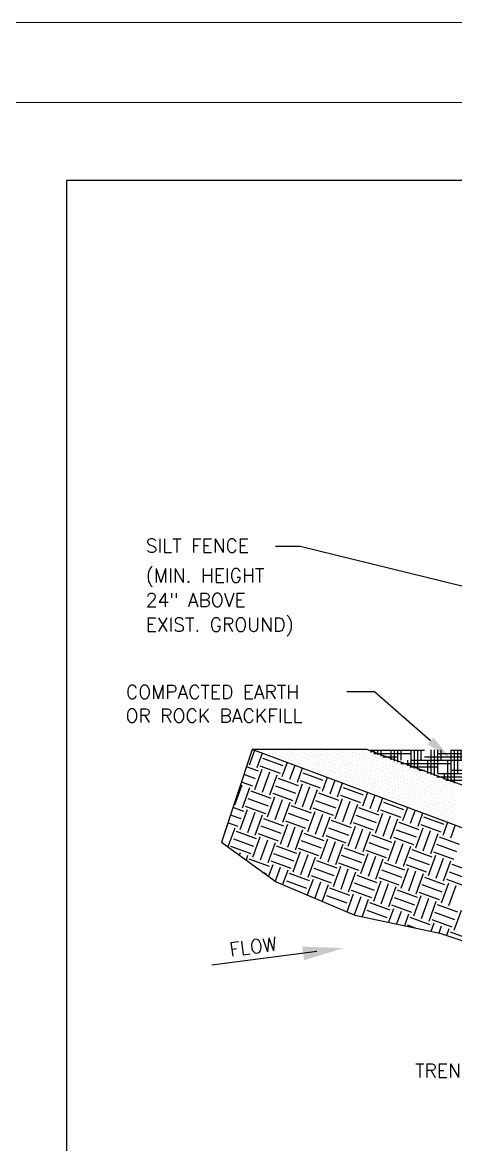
# Paper-space layout 'ECDetails' of a CAD drawing. Extents: x -17.7 to 50.7, y 16.3 to 38.3.
# Drawn here: x -9 to -6.29, y 31.33 to 38.33 of the extents above; entities that cross this region are included whole.
import ezdxf

# ---------------------------------------------------------------- set-up
doc = ezdxf.new("R2010")
doc.units = 0
doc.header["$MEASUREMENT"] = 0
doc.layers.add('D-SILT-FENCE', color=7, linetype='Continuous')
doc.layers.add('TBLK', color=2, linetype='Continuous')
doc.layers.add('PLOTAREA', color=7, linetype='Continuous', plot=False)
doc.styles.add('ROMANS', font='romans.shx', dxfattribs={"height": 3.5})

# ---------------------------------------------------------------- blocks, each defined once
blk = doc.blocks.new('*X327')
at = {"color": 0}
for p, q in [((1.5266, 7.0266), (1.5266, 7.0266)), ((1.5559, 7.016), (1.5559, 7.016)), ((1.5853, 7.0053), (1.5853, 7.0053)), ((1.6147, 6.9946), (1.6147, 6.9946)), ((1.64, 7.0186), (1.64, 7.0186)), ((1.644, 6.9839), (1.644, 6.9839)), ((1.6694, 7.0079), (1.6694, 7.0079)), ((1.6988, 6.9972), (1.6988, 6.9972)), ((1.7241, 7.0212), (1.7241, 7.0212)), ((1.7281, 6.9865), (1.7281, 6.9865)), ((1.7535, 7.0106), (1.7535, 7.0106)), ((1.7575, 6.9758), (1.7575, 6.9758)), ((1.7829, 6.9999), (1.7829, 6.9999)), ((1.8082, 7.0239), (1.8082, 7.0239)), ((1.8122, 6.9892), (1.8122, 6.9892)), ((1.8376, 7.0132), (1.8376, 7.0132)), ((1.8416, 6.9785), (1.8416, 6.9785)), ((1.867, 7.0025), (1.867, 7.0025)), ((1.8923, 7.0265), (1.8923, 7.0265)), ((1.8963, 6.9918), (1.8963, 6.9918)), ((1.9217, 7.0158), (1.9217, 7.0158)), ((1.9257, 6.9811), (1.9257, 6.9811)), ((1.9511, 7.0052), (1.9511, 7.0052)), ((1.9804, 6.9945), (1.9804, 6.9945)), ((2.0058, 7.0185), (2.0058, 7.0185)), ((2.0098, 6.9838), (2.0098, 6.9838)), ((2.0352, 7.0078), (2.0352, 7.0078)), ((2.0645, 6.9971), (2.0645, 6.9971)), ((2.0899, 7.0211), (2.0899, 7.0211)), ((2.0939, 6.9864), (2.0939, 6.9864)), ((2.1193, 7.0104), (2.1193, 7.0104)), ((2.1233, 6.9757), (2.1233, 6.9757)), ((2.1486, 6.9998), (2.1486, 6.9998)), ((2.174, 7.0238), (2.174, 7.0238)), ((2.178, 6.9891), (2.178, 6.9891)), ((2.2034, 7.0131), (2.2034, 7.0131)), ((2.2074, 6.9784), (2.2074, 6.9784)), ((2.2327, 7.0024), (2.2327, 7.0024)), ((2.2581, 7.0264), (2.2581, 7.0264)), ((2.2621, 6.9917), (2.2621, 6.9917)), ((2.2875, 7.0157), (2.2875, 7.0157)), ((2.2915, 6.981), (2.2915, 6.981)), ((2.3168, 7.005), (2.3168, 7.005)), ((2.3462, 6.9944), (2.3462, 6.9944)), ((2.3716, 7.0184), (2.3716, 7.0184)), ((2.3756, 6.9837), (2.3756, 6.9837)), ((2.4009, 7.0077), (2.4009, 7.0077)), ((2.4303, 6.997), (2.4303, 6.997)), ((2.4557, 7.021), (2.4557, 7.021)), ((2.4597, 6.9863), (2.4597, 6.9863)), ((2.485, 7.0103), (2.485, 7.0103)), ((2.489, 6.9756), (2.489, 6.9756)), ((2.5144, 6.9997), (2.5144, 6.9997)), ((2.5438, 6.989), (2.5438, 6.989)), ((2.5731, 6.9783), (2.5731, 6.9783)), ((1.6734, 6.9732), (1.6734, 6.9732)), ((1.7028, 6.9625), (1.7028, 6.9625)), ((1.7321, 6.9518), (1.7321, 6.9518)), ((1.7615, 6.9411), (1.7615, 6.9411)), ((1.7869, 6.9652), (1.7869, 6.9652)), ((1.7909, 6.9304), (1.7909, 6.9304)), ((1.8162, 6.9545), (1.8162, 6.9545)), ((1.8202, 6.9198), (1.8202, 6.9198)), ((1.8242, 6.8851), (1.8242, 6.8851)), ((1.8456, 6.9438), (1.8456, 6.9438)), ((1.8496, 6.9091), (1.8496, 6.9091)), ((1.871, 6.9678), (1.871, 6.9678)), ((1.875, 6.9331), (1.875, 6.9331)), ((1.879, 6.8984), (1.879, 6.8984)), ((1.9003, 6.9571), (1.9003, 6.9571)), ((1.9043, 6.9224), (1.9043, 6.9224)), ((1.9083, 6.8877), (1.9083, 6.8877)), ((1.9297, 6.9464), (1.9297, 6.9464)), ((1.9337, 6.9117), (1.9337, 6.9117)), ((1.9377, 6.877), (1.9377, 6.877)), ((1.9551, 6.9704), (1.9551, 6.9704)), ((1.9591, 6.9357), (1.9591, 6.9357)), ((1.9631, 6.901), (1.9631, 6.901)), ((1.9844, 6.9598), (1.9844, 6.9598)), ((1.9884, 6.9251), (1.9884, 6.9251)), ((1.9924, 6.8903), (1.9924, 6.8903)), ((2.0138, 6.9491), (2.0138, 6.9491)), ((2.0178, 6.9144), (2.0178, 6.9144)), ((2.0218, 6.8797), (2.0218, 6.8797)), ((2.0392, 6.9731), (2.0392, 6.9731)), ((2.0432, 6.9384), (2.0432, 6.9384)), ((2.0472, 6.9037), (2.0472, 6.9037)), ((2.0685, 6.9624), (2.0685, 6.9624)), ((2.0725, 6.9277), (2.0725, 6.9277)), ((2.0765, 6.893), (2.0765, 6.893)), ((2.0979, 6.9517), (2.0979, 6.9517)), ((2.1019, 6.917), (2.1019, 6.917)), ((2.1059, 6.8823), (2.1059, 6.8823)), ((2.1273, 6.941), (2.1273, 6.941)), ((2.1313, 6.9063), (2.1313, 6.9063)), ((2.1526, 6.9651), (2.1526, 6.9651)), ((2.1566, 6.9303), (2.1566, 6.9303)), ((2.1606, 6.8956), (2.1606, 6.8956)), ((2.182, 6.9544), (2.182, 6.9544)), ((2.186, 6.9197), (2.186, 6.9197)), ((2.19, 6.8849), (2.19, 6.8849)), ((2.2114, 6.9437), (2.2114, 6.9437)), ((2.2154, 6.909), (2.2154, 6.909)), ((2.2367, 6.9677), (2.2367, 6.9677)), ((2.2407, 6.933), (2.2407, 6.933)), ((2.2447, 6.8983), (2.2447, 6.8983)), ((2.2661, 6.957), (2.2661, 6.957)), ((2.2701, 6.9223), (2.2701, 6.9223)), ((2.2741, 6.8876), (2.2741, 6.8876)), ((2.2955, 6.9463), (2.2955, 6.9463)), ((2.2995, 6.9116), (2.2995, 6.9116)), ((2.3035, 6.8769), (2.3035, 6.8769)), ((2.3208, 6.9703), (2.3208, 6.9703)), ((2.3248, 6.9356), (2.3248, 6.9356)), ((2.3288, 6.9009), (2.3288, 6.9009)), ((2.3502, 6.9597), (2.3502, 6.9597)), ((2.3542, 6.9249), (2.3542, 6.9249)), ((2.3582, 6.8902), (2.3582, 6.8902)), ((2.3796, 6.949), (2.3796, 6.949)), ((2.3836, 6.9143), (2.3836, 6.9143)), ((2.3876, 6.8795), (2.3876, 6.8795)), ((2.4049, 6.973), (2.4049, 6.973)), ((2.4089, 6.9383), (2.4089, 6.9383)), ((2.4129, 6.9036), (2.4129, 6.9036)), ((2.4343, 6.9623), (2.4343, 6.9623)), ((2.4383, 6.9276), (2.4383, 6.9276)), ((2.4423, 6.8929), (2.4423, 6.8929)), ((2.4637, 6.9516), (2.4637, 6.9516)), ((2.4677, 6.9169), (2.4677, 6.9169)), ((2.4717, 6.8822), (2.4717, 6.8822)), ((2.493, 6.9409), (2.493, 6.9409)), ((2.497, 6.9062), (2.497, 6.9062)), ((2.5184, 6.9649), (2.5184, 6.9649)), ((2.5224, 6.9302), (2.5224, 6.9302)), ((2.5264, 6.8955), (2.5264, 6.8955)), ((2.5478, 6.9543), (2.5478, 6.9543)), ((2.5518, 6.9195), (2.5518, 6.9195)), ((2.5558, 6.8848), (2.5558, 6.8848)), ((2.5771, 6.9436), (2.5771, 6.9436)), ((2.5811, 6.9089), (2.5811, 6.9089)), ((2.6025, 6.9676), (2.6025, 6.9676)), ((2.6065, 6.9329), (2.6065, 6.9329)), ((2.6105, 6.8982), (2.6105, 6.8982)), ((2.6319, 6.9569), (2.6319, 6.9569)), ((2.6359, 6.9222), (2.6359, 6.9222)), ((2.6399, 6.8875), (2.6399, 6.8875)), ((2.6612, 6.9462), (2.6612, 6.9462)), ((2.6652, 6.9115), (2.6652, 6.9115)), ((2.6692, 6.8768), (2.6692, 6.8768)), ((2.6906, 6.9355), (2.6906, 6.9355)), ((2.6946, 6.9008), (2.6946, 6.9008)), ((2.724, 6.8901), (2.724, 6.8901)), ((2.7533, 6.8794), (2.7533, 6.8794)), ((1.8536, 6.8744), (1.8536, 6.8744)), ((1.8829, 6.8637), (1.8829, 6.8637)), ((1.9123, 6.853), (1.9123, 6.853)), ((1.9417, 6.8423), (1.9417, 6.8423)), ((1.967, 6.8663), (1.967, 6.8663)), ((1.971, 6.8316), (1.971, 6.8316)), ((1.9964, 6.8556), (1.9964, 6.8556)), ((2.0004, 6.8209), (2.0004, 6.8209)), ((2.0258, 6.8449), (2.0258, 6.8449)), ((2.0298, 6.8102), (2.0298, 6.8102)), ((2.0511, 6.869), (2.0511, 6.869)), ((2.0551, 6.8343), (2.0551, 6.8343)), ((2.0591, 6.7995), (2.0591, 6.7995)), ((2.0805, 6.8583), (2.0805, 6.8583)), ((2.0845, 6.8236), (2.0845, 6.8236)), ((2.0885, 6.7889), (2.0885, 6.7889)), ((2.1099, 6.8476), (2.1099, 6.8476)), ((2.1139, 6.8129), (2.1139, 6.8129)), ((2.1353, 6.8716), (2.1353, 6.8716)), ((2.1392, 6.8369), (2.1392, 6.8369)), ((2.1432, 6.8022), (2.1432, 6.8022)), ((2.1646, 6.8609), (2.1646, 6.8609)), ((2.1686, 6.8262), (2.1686, 6.8262)), ((2.1726, 6.7915), (2.1726, 6.7915)), ((2.194, 6.8502), (2.194, 6.8502)), ((2.198, 6.8155), (2.198, 6.8155)), ((2.202, 6.7808), (2.202, 6.7808)), ((2.2194, 6.8743), (2.2194, 6.8743)), ((2.2233, 6.8395), (2.2233, 6.8395)), ((2.2273, 6.8048), (2.2273, 6.8048)), ((2.2487, 6.8636), (2.2487, 6.8636)), ((2.2527, 6.8289), (2.2527, 6.8289)), ((2.2567, 6.7941), (2.2567, 6.7941)), ((2.2781, 6.8529), (2.2781, 6.8529)), ((2.2821, 6.8182), (2.2821, 6.8182)), ((2.2861, 6.7835), (2.2861, 6.7835)), ((2.3074, 6.8422), (2.3074, 6.8422)), ((2.3114, 6.8075), (2.3114, 6.8075)), ((2.3328, 6.8662), (2.3328, 6.8662)), ((2.3368, 6.8315), (2.3368, 6.8315)), ((2.3408, 6.7968), (2.3408, 6.7968)), ((2.3622, 6.8555), (2.3622, 6.8555)), ((2.3662, 6.8208), (2.3662, 6.8208)), ((2.3702, 6.7861), (2.3702, 6.7861)), ((2.3915, 6.8448), (2.3915, 6.8448)), ((2.3955, 6.8101), (2.3955, 6.8101)), ((2.4169, 6.8689), (2.4169, 6.8689)), ((2.4209, 6.8341), (2.4209, 6.8341)), ((2.4249, 6.7994), (2.4249, 6.7994)), ((2.4463, 6.8582), (2.4463, 6.8582)), ((2.4503, 6.8235), (2.4503, 6.8235)), ((2.4543, 6.7888), (2.4543, 6.7888)), ((2.4757, 6.8475), (2.4757, 6.8475)), ((2.4796, 6.8128), (2.4796, 6.8128)), ((2.501, 6.8715), (2.501, 6.8715)), ((2.505, 6.8368), (2.505, 6.8368)), ((2.509, 6.8021), (2.509, 6.8021)), ((2.5304, 6.8608), (2.5304, 6.8608)), ((2.5344, 6.8261), (2.5344, 6.8261)), ((2.5384, 6.7914), (2.5384, 6.7914)), ((2.5598, 6.8501), (2.5598, 6.8501)), ((2.5637, 6.8154), (2.5637, 6.8154)), ((2.5677, 6.7807), (2.5677, 6.7807)), ((2.5851, 6.8741), (2.5851, 6.8741)), ((2.5891, 6.8394), (2.5891, 6.8394)), ((2.5931, 6.8047), (2.5931, 6.8047)), ((2.6145, 6.8635), (2.6145, 6.8635)), ((2.6185, 6.8287), (2.6185, 6.8287)), ((2.6225, 6.794), (2.6225, 6.794)), ((2.6439, 6.8528), (2.6439, 6.8528)), ((2.6478, 6.8181), (2.6478, 6.8181)), ((2.6518, 6.7834), (2.6518, 6.7834)), ((2.6732, 6.8421), (2.6732, 6.8421)), ((2.6772, 6.8074), (2.6772, 6.8074)), ((2.6986, 6.8661), (2.6986, 6.8661)), ((2.7026, 6.8314), (2.7026, 6.8314)), ((2.7066, 6.7967), (2.7066, 6.7967)), ((2.728, 6.8554), (2.728, 6.8554)), ((2.732, 6.8207), (2.732, 6.8207)), ((2.7359, 6.786), (2.7359, 6.786)), ((2.7573, 6.8447), (2.7573, 6.8447)), ((2.7613, 6.81), (2.7613, 6.81)), ((2.7827, 6.8687), (2.7827, 6.8687)), ((2.7867, 6.834), (2.7867, 6.834)), ((2.7907, 6.7993), (2.7907, 6.7993)), ((2.8121, 6.8581), (2.8121, 6.8581)), ((2.8161, 6.8234), (2.8161, 6.8234)), ((2.82, 6.7886), (2.82, 6.7886)), ((2.8414, 6.8474), (2.8414, 6.8474)), ((2.8454, 6.8127), (2.8454, 6.8127)), ((2.8708, 6.8367), (2.8708, 6.8367)), ((2.8748, 6.802), (2.8748, 6.802)), ((2.9002, 6.826), (2.9002, 6.826)), ((2.9041, 6.7913), (2.9041, 6.7913)), ((2.9295, 6.8153), (2.9295, 6.8153)), ((2.9335, 6.7806), (2.9335, 6.7806)), ((2.9589, 6.8046), (2.9589, 6.8046)), ((2.9883, 6.7939), (2.9883, 6.7939)), ((3.0176, 6.7832), (3.0176, 6.7832)), ((2.1179, 6.7782), (2.1179, 6.7782)), ((2.1472, 6.7675), (2.1472, 6.7675)), ((2.1766, 6.7568), (2.1766, 6.7568)), ((2.206, 6.7461), (2.206, 6.7461)), ((2.2313, 6.7701), (2.2313, 6.7701)), ((2.2353, 6.7354), (2.2353, 6.7354)), ((2.2607, 6.7594), (2.2607, 6.7594)), ((2.2647, 6.7247), (2.2647, 6.7247)), ((2.2901, 6.7488), (2.2901, 6.7488)), ((2.2941, 6.714), (2.2941, 6.714)), ((2.3154, 6.7728), (2.3154, 6.7728)), ((2.3194, 6.7381), (2.3194, 6.7381)), ((2.3234, 6.7034), (2.3234, 6.7034)), ((2.3448, 6.7621), (2.3448, 6.7621)), ((2.3488, 6.7274), (2.3488, 6.7274)), ((2.3528, 6.6927), (2.3528, 6.6927)), ((2.3742, 6.7514), (2.3742, 6.7514)), ((2.3782, 6.7167), (2.3782, 6.7167)), ((2.3822, 6.682), (2.3822, 6.682)), ((2.3995, 6.7754), (2.3995, 6.7754)), ((2.4035, 6.7407), (2.4035, 6.7407)), ((2.4075, 6.706), (2.4075, 6.706)), ((2.4289, 6.7647), (2.4289, 6.7647)), ((2.4329, 6.73), (2.4329, 6.73)), ((2.4369, 6.6953), (2.4369, 6.6953)), ((2.4583, 6.754), (2.4583, 6.754)), ((2.4623, 6.7193), (2.4623, 6.7193)), ((2.4663, 6.6846), (2.4663, 6.6846)), ((2.4836, 6.7781), (2.4836, 6.7781)), ((2.4876, 6.7434), (2.4876, 6.7434)), ((2.4916, 6.7086), (2.4916, 6.7086)), ((2.513, 6.7674), (2.513, 6.7674)), ((2.517, 6.7327), (2.517, 6.7327)), ((2.521, 6.698), (2.521, 6.698)), ((2.5424, 6.7567), (2.5424, 6.7567)), ((2.5464, 6.722), (2.5464, 6.722)), ((2.5504, 6.6873), (2.5504, 6.6873)), ((2.5717, 6.746), (2.5717, 6.746)), ((2.5757, 6.7113), (2.5757, 6.7113)), ((2.5971, 6.77), (2.5971, 6.77)), ((2.6011, 6.7353), (2.6011, 6.7353)), ((2.6051, 6.7006), (2.6051, 6.7006)), ((2.6265, 6.7593), (2.6265, 6.7593)), ((2.6305, 6.7246), (2.6305, 6.7246)), ((2.6345, 6.6899), (2.6345, 6.6899)), ((2.6558, 6.7486), (2.6558, 6.7486)), ((2.6598, 6.7139), (2.6598, 6.7139)), ((2.6812, 6.7727), (2.6812, 6.7727)), ((2.6852, 6.738), (2.6852, 6.738)), ((2.6892, 6.7032), (2.6892, 6.7032)), ((2.7106, 6.762), (2.7106, 6.762)), ((2.7146, 6.7273), (2.7146, 6.7273)), ((2.7186, 6.6926), (2.7186, 6.6926)), ((2.7399, 6.7513), (2.7399, 6.7513)), ((2.7439, 6.7166), (2.7439, 6.7166)), ((2.7479, 6.6819), (2.7479, 6.6819)), ((2.7653, 6.7753), (2.7653, 6.7753)), ((2.7693, 6.7406), (2.7693, 6.7406)), ((2.7733, 6.7059), (2.7733, 6.7059)), ((2.7947, 6.7646), (2.7947, 6.7646)), ((2.7987, 6.7299), (2.7987, 6.7299)), ((2.8027, 6.6952), (2.8027, 6.6952)), ((2.824, 6.7539), (2.824, 6.7539)), ((2.828, 6.7192), (2.828, 6.7192)), ((2.832, 6.6845), (2.832, 6.6845)), ((2.8494, 6.778), (2.8494, 6.778)), ((2.8534, 6.7432), (2.8534, 6.7432)), ((2.8574, 6.7085), (2.8574, 6.7085)), ((2.8788, 6.7673), (2.8788, 6.7673)), ((2.8828, 6.7326), (2.8828, 6.7326)), ((2.8868, 6.6978), (2.8868, 6.6978)), ((2.9081, 6.7566), (2.9081, 6.7566)), ((2.9121, 6.7219), (2.9121, 6.7219)), ((2.9161, 6.6872), (2.9161, 6.6872)), ((2.9375, 6.7459), (2.9375, 6.7459)), ((2.9415, 6.7112), (2.9415, 6.7112)), ((2.9629, 6.7699), (2.9629, 6.7699)), ((2.9669, 6.7352), (2.9669, 6.7352)), ((2.9709, 6.7005), (2.9709, 6.7005)), ((2.9922, 6.7592), (2.9922, 6.7592)), ((2.9962, 6.7245), (2.9962, 6.7245)), ((3.0002, 6.6898), (3.0002, 6.6898)), ((3.0216, 6.7485), (3.0216, 6.7485)), ((3.0256, 6.7138), (3.0256, 6.7138)), ((3.047, 6.7726), (3.047, 6.7726)), ((3.051, 6.7378), (3.051, 6.7378)), ((3.055, 6.7031), (3.055, 6.7031)), ((3.0763, 6.7619), (3.0763, 6.7619)), ((3.0803, 6.7272), (3.0803, 6.7272)), ((3.0843, 6.6924), (3.0843, 6.6924)), ((3.1057, 6.7512), (3.1057, 6.7512)), ((3.1097, 6.7165), (3.1097, 6.7165)), ((3.1137, 6.6818), (3.1137, 6.6818)), ((3.1351, 6.7405), (3.1351, 6.7405)), ((3.1391, 6.7058), (3.1391, 6.7058)), ((3.1644, 6.7298), (3.1644, 6.7298)), ((3.1684, 6.6951), (3.1684, 6.6951)), ((3.1938, 6.7191), (3.1938, 6.7191)), ((3.1978, 6.6844), (3.1978, 6.6844)), ((2.4115, 6.6713), (2.4115, 6.6713)), ((2.4409, 6.6606), (2.4409, 6.6606)), ((2.4703, 6.6499), (2.4703, 6.6499)), ((2.4956, 6.6739), (2.4956, 6.6739)), ((2.4996, 6.6392), (2.4996, 6.6392)), ((2.525, 6.6632), (2.525, 6.6632)), ((2.529, 6.6285), (2.529, 6.6285)), ((2.5544, 6.6526), (2.5544, 6.6526)), ((2.5583, 6.6178), (2.5583, 6.6178)), ((2.5797, 6.6766), (2.5797, 6.6766)), ((2.5837, 6.6419), (2.5837, 6.6419)), ((2.5877, 6.6072), (2.5877, 6.6072)), ((2.6091, 6.6659), (2.6091, 6.6659)), ((2.6131, 6.6312), (2.6131, 6.6312)), ((2.6171, 6.5965), (2.6171, 6.5965)), ((2.6385, 6.6552), (2.6385, 6.6552)), ((2.6425, 6.6205), (2.6425, 6.6205)), ((2.6464, 6.5858), (2.6464, 6.5858)), ((2.6638, 6.6792), (2.6638, 6.6792)), ((2.6678, 6.6445), (2.6678, 6.6445)), ((2.6718, 6.6098), (2.6718, 6.6098)), ((2.6932, 6.6685), (2.6932, 6.6685)), ((2.6972, 6.6338), (2.6972, 6.6338)), ((2.7012, 6.5991), (2.7012, 6.5991)), ((2.7226, 6.6578), (2.7226, 6.6578)), ((2.7266, 6.6231), (2.7266, 6.6231)), ((2.7305, 6.5884), (2.7305, 6.5884)), ((2.7519, 6.6472), (2.7519, 6.6472)), ((2.7559, 6.6124), (2.7559, 6.6124)), ((2.7773, 6.6712), (2.7773, 6.6712)), ((2.7813, 6.6365), (2.7813, 6.6365)), ((2.7853, 6.6018), (2.7853, 6.6018)), ((2.8067, 6.6605), (2.8067, 6.6605)), ((2.8107, 6.6258), (2.8107, 6.6258)), ((2.8146, 6.5911), (2.8146, 6.5911)), ((2.836, 6.6498), (2.836, 6.6498)), ((2.84, 6.6151), (2.84, 6.6151)), ((2.8614, 6.6738), (2.8614, 6.6738)), ((2.8654, 6.6391), (2.8654, 6.6391)), ((2.8694, 6.6044), (2.8694, 6.6044)), ((2.8908, 6.6631), (2.8908, 6.6631)), ((2.8948, 6.6284), (2.8948, 6.6284)), ((2.8988, 6.5937), (2.8988, 6.5937)), ((2.9201, 6.6524), (2.9201, 6.6524)), ((2.9241, 6.6177), (2.9241, 6.6177)), ((2.9281, 6.583), (2.9281, 6.583)), ((2.9455, 6.6765), (2.9455, 6.6765)), ((2.9495, 6.6418), (2.9495, 6.6418)), ((2.9535, 6.6071), (2.9535, 6.6071)), ((2.9749, 6.6658), (2.9749, 6.6658)), ((2.9789, 6.6311), (2.9789, 6.6311)), ((2.9829, 6.5964), (2.9829, 6.5964)), ((3.0042, 6.6551), (3.0042, 6.6551)), ((3.0082, 6.6204), (3.0082, 6.6204)), ((3.0122, 6.5857), (3.0122, 6.5857)), ((3.0296, 6.6791), (3.0296, 6.6791)), ((3.0336, 6.6444), (3.0336, 6.6444)), ((3.0376, 6.6097), (3.0376, 6.6097)), ((3.059, 6.6684), (3.059, 6.6684)), ((3.063, 6.6337), (3.063, 6.6337)), ((3.067, 6.599), (3.067, 6.599)), ((3.0883, 6.6577), (3.0883, 6.6577)), ((3.0923, 6.623), (3.0923, 6.623)), ((3.0963, 6.5883), (3.0963, 6.5883)), ((3.1177, 6.6471), (3.1177, 6.6471)), ((3.1217, 6.6123), (3.1217, 6.6123)), ((3.1431, 6.6711), (3.1431, 6.6711)), ((3.1471, 6.6364), (3.1471, 6.6364)), ((3.1511, 6.6017), (3.1511, 6.6017)), ((3.1724, 6.6604), (3.1724, 6.6604)), ((3.1764, 6.6257), (3.1764, 6.6257)), ((3.1804, 6.591), (3.1804, 6.591)), ((3.2018, 6.6497), (3.2018, 6.6497)), ((3.2058, 6.615), (3.2058, 6.615)), ((2.6758, 6.5751), (2.6758, 6.5751)), ((2.7052, 6.5644), (2.7052, 6.5644)), ((2.7345, 6.5537), (2.7345, 6.5537)), ((2.7599, 6.5777), (2.7599, 6.5777)), ((2.7639, 6.543), (2.7639, 6.543)), ((2.7893, 6.5671), (2.7893, 6.5671)), ((2.7933, 6.5323), (2.7933, 6.5323)), ((2.8186, 6.5564), (2.8186, 6.5564)), ((2.8226, 6.5217), (2.8226, 6.5217)), ((2.844, 6.5804), (2.844, 6.5804)), ((2.848, 6.5457), (2.848, 6.5457)), ((2.852, 6.511), (2.852, 6.511)), ((2.8734, 6.5697), (2.8734, 6.5697)), ((2.8774, 6.535), (2.8774, 6.535)), ((2.8814, 6.5003), (2.8814, 6.5003)), ((2.9027, 6.559), (2.9027, 6.559)), ((2.9067, 6.5243), (2.9067, 6.5243)), ((2.9107, 6.4896), (2.9107, 6.4896)), ((2.9321, 6.5483), (2.9321, 6.5483)), ((2.9361, 6.5136), (2.9361, 6.5136)), ((2.9575, 6.5723), (2.9575, 6.5723)), ((2.9615, 6.5376), (2.9615, 6.5376)), ((2.9655, 6.5029), (2.9655, 6.5029)), ((2.9868, 6.5617), (2.9868, 6.5617)), ((2.9908, 6.5269), (2.9908, 6.5269)), ((2.9948, 6.4922), (2.9948, 6.4922)), ((3.0162, 6.551), (3.0162, 6.551)), ((3.0202, 6.5163), (3.0202, 6.5163)), ((3.0416, 6.575), (3.0416, 6.575)), ((3.0456, 6.5403), (3.0456, 6.5403)), ((3.0496, 6.5056), (3.0496, 6.5056)), ((3.0709, 6.5643), (3.0709, 6.5643)), ((3.0749, 6.5296), (3.0749, 6.5296)), ((3.0789, 6.4949), (3.0789, 6.4949)), ((3.1003, 6.5536), (3.1003, 6.5536)), ((3.1043, 6.5189), (3.1043, 6.5189)), ((3.1083, 6.4842), (3.1083, 6.4842)), ((3.1257, 6.5776), (3.1257, 6.5776)), ((3.1297, 6.5429), (3.1297, 6.5429)), ((3.1337, 6.5082), (3.1337, 6.5082)), ((3.1551, 6.5669), (3.1551, 6.5669)), ((3.159, 6.5322), (3.159, 6.5322)), ((3.163, 6.4975), (3.163, 6.4975)), ((3.1844, 6.5563), (3.1844, 6.5563)), ((3.1884, 6.5215), (3.1884, 6.5215)), ((3.1924, 6.4868), (3.1924, 6.4868)), ((3.2098, 6.5803), (3.2098, 6.5803)), ((3.2138, 6.5456), (3.2138, 6.5456)), ((3.2178, 6.5109), (3.2178, 6.5109)), ((2.9401, 6.4789), (2.9401, 6.4789)), ((2.9695, 6.4682), (2.9695, 6.4682)), ((2.9988, 6.4575), (2.9988, 6.4575)), ((3.0242, 6.4815), (3.0242, 6.4815)), ((3.0282, 6.4468), (3.0282, 6.4468)), ((3.0536, 6.4709), (3.0536, 6.4709)), ((3.0576, 6.4361), (3.0576, 6.4361)), ((3.0829, 6.4602), (3.0829, 6.4602)), ((3.0869, 6.4255), (3.0869, 6.4255)), ((3.1123, 6.4495), (3.1123, 6.4495)), ((3.1163, 6.4148), (3.1163, 6.4148)), ((3.1377, 6.4735), (3.1377, 6.4735)), ((3.1417, 6.4388), (3.1417, 6.4388)), ((3.1457, 6.4041), (3.1457, 6.4041)), ((3.167, 6.4628), (3.167, 6.4628)), ((3.171, 6.4281), (3.171, 6.4281)), ((3.175, 6.3934), (3.175, 6.3934)), ((3.1964, 6.4521), (3.1964, 6.4521)), ((3.2004, 6.4174), (3.2004, 6.4174)), ((3.2044, 6.3827), (3.2044, 6.3827))]:
    blk.add_line(p, q, dxfattribs=at)
blk = doc.blocks.new('*X328')
at = {"color": 0}
for p, q in [((2.5375, 6.7875), (2.5375, 6.8052)), ((2.5375, 6.8031), (2.8875, 6.8031)), ((2.5543, 6.7812), (2.8, 6.7812)), ((2.5594, 6.7794), (2.5594, 6.8052)), ((2.5812, 6.7713), (2.5812, 6.8052)), ((2.6031, 6.7632), (2.6031, 6.8052)), ((2.6688, 6.7389), (2.6688, 6.8052)), ((2.6906, 6.7309), (2.6906, 6.8052)), ((2.7125, 6.7228), (2.7125, 6.8052)), ((2.7344, 6.7375), (2.7344, 6.8052)), ((2.8, 6.6904), (2.8, 6.8052)), ((2.8219, 6.6823), (2.8219, 6.8052)), ((2.8438, 6.6742), (2.8438, 6.8052)), ((2.8656, 6.7375), (2.8656, 6.8052)), ((2.9312, 6.6419), (2.9312, 6.8052)), ((2.9531, 6.6338), (2.9531, 6.8052)), ((2.975, 6.65), (2.975, 6.8052)), ((2.975, 6.7812), (3.2523, 6.7812)), ((2.9969, 6.7375), (2.9969, 6.8052)), ((3.0625, 6.5934), (3.0625, 6.8052)), ((3.0625, 6.8031), (3.192, 6.8031)), ((3.0844, 6.5853), (3.0844, 6.8052)), ((3.1063, 6.65), (3.1063, 6.8052)), ((3.1281, 6.7375), (3.1281, 6.8052)), ((3.1938, 6.5448), (3.1938, 6.8025)), ((3.2156, 6.5625), (3.2156, 6.7946)), ((3.2375, 6.65), (3.2375, 6.7866)), ((3.2594, 6.7375), (3.2594, 6.7787)), ((2.6135, 6.7594), (2.7125, 6.7594)), ((2.7318, 6.7156), (3.0625, 6.7156)), ((2.7781, 6.6985), (2.7781, 6.7375)), ((2.8, 6.7375), (3.15, 6.7375)), ((2.8875, 6.7594), (3.2375, 6.7594)), ((2.9094, 6.65), (2.9094, 6.7375)), ((3.0406, 6.6015), (3.0406, 6.7375)), ((3.1719, 6.5529), (3.1719, 6.7375)), ((3.2375, 6.7156), (3.4332, 6.7156)), ((3.3031, 6.5044), (3.3031, 6.7375)), ((3.325, 6.4963), (3.325, 6.7549)), ((3.325, 6.7375), (3.3729, 6.7375)), ((3.3469, 6.5625), (3.3469, 6.7469)), ((3.3687, 6.65), (3.3687, 6.739)), ((3.4344, 6.4559), (3.4344, 6.7152)), ((3.4562, 6.475), (3.4562, 6.7073)), ((2.791, 6.6937), (2.975, 6.6937)), ((2.8502, 6.6719), (2.8875, 6.6719)), ((2.975, 6.65), (3.325, 6.65)), ((3.0187, 6.6095), (3.0187, 6.65)), ((3.0625, 6.6719), (3.4125, 6.6719)), ((3.15, 6.6937), (3.4935, 6.6937)), ((3.15, 6.561), (3.15, 6.65)), ((3.2812, 6.5125), (3.2812, 6.65)), ((3.4125, 6.464), (3.4125, 6.65)), ((3.4781, 6.5625), (3.4781, 6.6993)), ((3.5, 6.65), (3.5, 6.6914)), ((3.5, 6.65), (3.6141, 6.65)), ((3.5437, 6.4155), (3.5437, 6.65)), ((3.5656, 6.4074), (3.5656, 6.6676)), ((3.5875, 6.475), (3.5875, 6.6596)), ((3.6094, 6.5625), (3.6094, 6.6517)), ((2.9685, 6.6281), (3.2375, 6.6281)), ((3.0277, 6.6062), (3.15, 6.6062)), ((3.15, 6.5625), (3.5, 6.5625)), ((3.2375, 6.5844), (3.5875, 6.5844)), ((3.2594, 6.5206), (3.2594, 6.5625)), ((3.325, 6.6062), (3.675, 6.6062)), ((3.3906, 6.4721), (3.3906, 6.5625)), ((3.4125, 6.6281), (3.6744, 6.6281)), ((3.5219, 6.4235), (3.5219, 6.5625)), ((3.6531, 6.375), (3.6531, 6.5625)), ((3.675, 6.3669), (3.675, 6.6279)), ((3.675, 6.5625), (3.8552, 6.5625)), ((3.6969, 6.3875), (3.6969, 6.62)), ((3.7188, 6.475), (3.7188, 6.612)), ((3.7406, 6.5625), (3.7406, 6.6041)), ((3.7625, 6.5844), (3.7949, 6.5844)), ((3.7844, 6.3265), (3.7844, 6.5625)), ((3.8062, 6.3184), (3.8062, 6.5803)), ((3.8281, 6.3875), (3.8281, 6.5723)), ((3.85, 6.475), (3.85, 6.5644)), ((3.2052, 6.5406), (3.4125, 6.5406)), ((3.2643, 6.5187), (3.325, 6.5187)), ((3.4125, 6.4969), (3.7625, 6.4969)), ((3.5, 6.5187), (3.85, 6.5187)), ((3.5875, 6.5406), (3.9155, 6.5406)), ((3.9156, 6.278), (3.9156, 6.5406)), ((3.9375, 6.3), (3.9375, 6.5327)), ((3.9375, 6.4969), (4.0361, 6.4969)), ((3.9594, 6.3875), (3.9594, 6.5247)), ((3.9812, 6.475), (3.9812, 6.5168)), ((4.0469, 6.2294), (4.0469, 6.493)), ((4.0687, 6.3), (4.0687, 6.485)), ((3.3827, 6.475), (3.675, 6.475)), ((3.4419, 6.4531), (3.5875, 6.4531)), ((3.5, 6.4316), (3.5, 6.475)), ((3.6313, 6.3831), (3.6313, 6.475)), ((3.675, 6.4312), (4.025, 6.4312)), ((3.7625, 6.3346), (3.7625, 6.475)), ((3.7625, 6.4531), (4.1125, 6.4531)), ((3.85, 6.475), (4.0964, 6.475)), ((3.8937, 6.2861), (3.8937, 6.475)), ((4.025, 6.2375), (4.025, 6.475)), ((4.0906, 6.3875), (4.0906, 6.4771)), ((4.1562, 6.189), (4.1562, 6.4533)), ((4.1781, 6.2125), (4.1781, 6.4453)), ((4.2, 6.3), (4.2, 6.4374)), ((4.2, 6.4312), (4.217, 6.4312)), ((4.2219, 6.3875), (4.2219, 6.4295)), ((3.5875, 6.4094), (3.9375, 6.4094)), ((3.6194, 6.3875), (3.85, 6.3875)), ((3.6785, 6.3656), (3.7625, 6.3656)), ((3.7406, 6.3427), (3.7406, 6.3875)), ((3.85, 6.3438), (4.2, 6.3438)), ((3.8719, 6.2941), (3.8719, 6.3875)), ((3.9375, 6.3656), (4.2875, 6.3656)), ((4.0031, 6.2456), (4.0031, 6.3875)), ((4.025, 6.3875), (4.3376, 6.3875)), ((4.1125, 6.4094), (4.2773, 6.4094)), ((4.1344, 6.1971), (4.1344, 6.3875)), ((4.2656, 6.1486), (4.2656, 6.3875)), ((4.2875, 6.1405), (4.2875, 6.4057)), ((4.3094, 6.2125), (4.3094, 6.3977)), ((4.3312, 6.3), (4.3312, 6.3898)), ((4.375, 6.3438), (4.4581, 6.3438)), ((4.3969, 6.1001), (4.3969, 6.366)), ((4.4188, 6.125), (4.4188, 6.358)), ((4.4406, 6.2125), (4.4406, 6.3501)), ((4.4625, 6.3), (4.4625, 6.3422)), ((3.7969, 6.3219), (4.1125, 6.3219)), ((3.856, 6.3), (4.025, 6.3)), ((3.9152, 6.2781), (3.9375, 6.2781)), ((3.9812, 6.2537), (3.9812, 6.3)), ((4.1125, 6.2052), (4.1125, 6.3)), ((4.1125, 6.2781), (4.4625, 6.2781)), ((4.2, 6.3), (4.55, 6.3)), ((4.2438, 6.1567), (4.2438, 6.3)), ((4.2875, 6.3219), (4.5184, 6.3219)), ((4.375, 6.1081), (4.375, 6.3)), ((4.5062, 6.0596), (4.5062, 6.3)), ((4.5281, 6.0515), (4.5281, 6.3184)), ((4.55, 6.125), (4.55, 6.3104)), ((4.5719, 6.2125), (4.5719, 6.3025)), ((4.6375, 6.0111), (4.6375, 6.2787)), ((4.6375, 6.2781), (4.639, 6.2781)), ((4.6594, 6.0375), (4.6594, 6.2707)), ((4.6813, 6.125), (4.6813, 6.2628)), ((4.025, 6.2562), (4.375, 6.2562)), ((4.0336, 6.2344), (4.2875, 6.2344)), ((4.0927, 6.2125), (4.2, 6.2125)), ((4.2219, 6.1648), (4.2219, 6.2125)), ((4.2875, 6.1906), (4.6375, 6.1906)), ((4.3531, 6.1162), (4.3531, 6.2125)), ((4.375, 6.2125), (4.725, 6.2125)), ((4.4625, 6.2344), (4.7596, 6.2344)), ((4.4844, 6.0677), (4.4844, 6.2125)), ((4.55, 6.2562), (4.6993, 6.2562)), ((4.6156, 6.0192), (4.6156, 6.2125)), ((4.7031, 6.2125), (4.7031, 6.2549)), ((4.7469, 5.9707), (4.7469, 6.2125)), ((4.7687, 5.9626), (4.7687, 6.2311)), ((4.7906, 6.0375), (4.7906, 6.2231)), ((4.8125, 6.125), (4.8125, 6.2152)), ((4.8125, 6.1906), (4.8802, 6.1906)), ((4.8781, 5.9221), (4.8781, 6.1914)), ((4.2111, 6.1687), (4.55, 6.1687)), ((4.2702, 6.1469), (4.4625, 6.1469)), ((4.3294, 6.125), (4.375, 6.125)), ((4.3312, 6.1243), (4.3312, 6.125)), ((4.4625, 6.0758), (4.4625, 6.125)), ((4.55, 6.125), (4.9, 6.125)), ((4.5938, 6.0273), (4.5938, 6.125)), ((4.6375, 6.1469), (4.9875, 6.1469)), ((4.725, 6.1687), (4.9405, 6.1687)), ((4.725, 5.9787), (4.725, 6.125)), ((4.8563, 5.9302), (4.8563, 6.125)), ((4.9, 5.95), (4.9, 6.1834)), ((4.9219, 6.0375), (4.9219, 6.1755)), ((4.9437, 6.125), (4.9437, 6.1676)), ((4.9875, 5.775), (4.9875, 6.125)), ((5.0094, 5.8625), (5.0094, 6.1438)), ((5.0312, 5.95), (5.0312, 6.1358)), ((5.0531, 6.0375), (5.0531, 6.1279)), ((4.4477, 6.0812), (4.725, 6.0812)), ((4.4625, 6.1031), (4.8125, 6.1031)), ((4.5069, 6.0594), (4.6375, 6.0594)), ((4.8125, 6.0594), (5.1625, 6.0594)), ((4.9, 6.0812), (5.1816, 6.0812)), ((4.9875, 6.1031), (5.1213, 6.1031)), ((5.1187, 5.775), (5.1187, 6.1041)), ((5.1406, 5.8625), (5.1406, 6.0961)), ((5.1625, 5.95), (5.1625, 6.0882)), ((5.1844, 6.0375), (5.1844, 6.0803)), ((5.25, 5.775), (5.25, 6.0564)), ((5.2719, 5.8625), (5.2719, 6.0485)), ((4.5719, 6.0354), (4.5719, 6.0375)), ((4.6375, 6.0156), (4.9875, 6.0156)), ((4.6844, 5.9937), (4.9, 5.9937)), ((4.7031, 5.9868), (4.7031, 6.0375)), ((4.725, 6.0375), (5.075, 6.0375)), ((4.7436, 5.9719), (4.8125, 5.9719)), ((4.8344, 5.9383), (4.8344, 6.0375)), ((4.9656, 5.6875), (4.9656, 6.0375)), ((4.9875, 5.9719), (5.3375, 5.9719)), ((5.075, 5.9937), (5.375, 5.9937)), ((5.0969, 5.6875), (5.0969, 6.0375)), ((5.1625, 6.0156), (5.3625, 6.0156)), ((5.2281, 5.6875), (5.2281, 6.0375)), ((5.25, 6.0375), (5.3022, 6.0375)), ((5.2937, 5.95), (5.2937, 6.0406)), ((5.3594, 5.6875), (5.3594, 6.0168)), ((4.8125, 5.9464), (4.8125, 5.95)), ((4.8619, 5.9281), (5.1625, 5.9281)), ((4.8964, 5.9062), (5.075, 5.9062)), ((4.9, 5.95), (5.25, 5.95)), ((4.9437, 5.7023), (4.9437, 5.95)), ((5.075, 5.6), (5.075, 5.95)), ((5.2062, 5.6), (5.2062, 5.95)), ((5.25, 5.9062), (5.3764, 5.9062)), ((5.3375, 5.602), (5.3375, 5.95)), ((5.3375, 5.9281), (5.3762, 5.9281)), ((4.9015, 5.8844), (4.9875, 5.8844)), ((4.9219, 5.7973), (4.9219, 5.8625)), ((4.9875, 5.8406), (5.3375, 5.8406)), ((5.0531, 5.5352), (5.0531, 5.8625)), ((5.075, 5.8625), (5.3769, 5.8625)), ((5.1625, 5.8844), (5.3767, 5.8844)), ((5.1844, 5.5125), (5.1844, 5.8625)), ((5.3156, 5.5613), (5.3156, 5.8625)), ((4.9169, 5.8187), (5.25, 5.8187)), ((4.922, 5.7969), (5.1625, 5.7969)), ((4.9271, 5.775), (5.075, 5.775)), ((4.9322, 5.7531), (4.9875, 5.7531)), ((5.0312, 5.5549), (5.0312, 5.775)), ((5.1625, 5.5021), (5.1625, 5.775)), ((5.1625, 5.7531), (5.3779, 5.7531)), ((5.25, 5.775), (5.3777, 5.775)), ((5.2937, 5.5499), (5.2937, 5.775)), ((5.3375, 5.7969), (5.3775, 5.7969)), ((4.9468, 5.6875), (5.25, 5.6875)), ((4.9875, 5.7094), (5.3375, 5.7094)), ((5.0094, 5.5746), (5.0094, 5.6875)), ((5.075, 5.7312), (5.3782, 5.7312)), ((5.1406, 5.5054), (5.1406, 5.6875)), ((5.2719, 5.5385), (5.2719, 5.6875)), ((4.9513, 5.6656), (5.1625, 5.6656)), ((4.9558, 5.6437), (5.075, 5.6437)), ((4.9603, 5.6219), (4.9875, 5.6219)), ((4.9875, 5.5943), (4.9875, 5.6)), ((5.075, 5.6), (5.3364, 5.6)), ((5.1187, 5.5087), (5.1187, 5.6)), ((5.1625, 5.6219), (5.3482, 5.6219)), ((5.25, 5.6437), (5.36, 5.6437)), ((5.25, 5.527), (5.25, 5.6)), ((5.3375, 5.6656), (5.3718, 5.6656)), ((5.0055, 5.5781), (5.3247, 5.5781)), ((5.0297, 5.5562), (5.25, 5.5562)), ((5.054, 5.5344), (5.1625, 5.5344)), ((5.0969, 5.512), (5.0969, 5.5125))]:
    blk.add_line(p, q, dxfattribs=at)
blk = doc.blocks.new('*X326')
at = {"color": 0}
for p, q in [((1.4581, 7.0213), (1.4117, 6.8938)), ((1.524, 6.9967), (1.4778, 6.8698)), ((1.4918, 6.8398), (1.3883, 6.8774)), ((1.684, 6.8197), (1.5078, 6.8838)), ((1.7081, 6.8858), (1.5319, 6.9499)), ((1.7436, 6.9148), (1.698, 6.7896)), ((1.8095, 6.8903), (1.7641, 6.7656)), ((1.4678, 6.7737), (1.366, 6.8107)), ((1.5218, 6.8538), (1.4577, 6.6776)), ((1.5879, 6.8297), (1.5238, 6.6535)), ((1.654, 6.8057), (1.5899, 6.6295)), ((1.8754, 6.8657), (1.8302, 6.7415)), ((2.0605, 6.7575), (1.8843, 6.8216)), ((2.095, 6.7839), (2.0504, 6.6614)), ((1.3476, 6.7177), (1.2835, 6.5415)), ((1.4437, 6.7076), (1.3438, 6.744)), ((1.4137, 6.6936), (1.3495, 6.5174)), ((1.8201, 6.6454), (1.6439, 6.7096)), ((1.8442, 6.7115), (1.668, 6.7756)), ((1.8742, 6.7255), (1.8101, 6.5493)), ((2.0364, 6.6914), (1.8602, 6.7556)), ((1.9403, 6.7015), (1.8762, 6.5253)), ((2.1609, 6.7593), (2.1165, 6.6373)), ((2.2268, 6.7348), (2.1826, 6.6133)), ((2.4128, 6.6292), (2.2367, 6.6934)), ((1.5798, 6.5334), (1.4036, 6.5975)), ((1.6039, 6.5994), (1.4277, 6.6636)), ((1.6339, 6.6134), (1.5698, 6.4373)), ((1.7961, 6.5794), (1.6199, 6.6435)), ((1.7, 6.5894), (1.6359, 6.4132)), ((2.0064, 6.6774), (1.9422, 6.5012)), ((2.1966, 6.5832), (2.0204, 6.6474)), ((2.2266, 6.5973), (2.1625, 6.4211)), ((2.3888, 6.5632), (2.2126, 6.6273)), ((2.4464, 6.6529), (2.4028, 6.5331)), ((2.5123, 6.6284), (2.4689, 6.5091)), ((2.5782, 6.6038), (2.5349, 6.485)), ((1.3635, 6.4874), (1.2697, 6.5215)), ((1.3936, 6.5014), (1.3295, 6.3252)), ((1.5558, 6.4673), (1.3796, 6.5314)), ((1.7661, 6.5654), (1.7019, 6.3892)), ((1.9563, 6.4712), (1.7801, 6.5353)), ((1.9863, 6.4852), (1.9222, 6.309)), ((2.1485, 6.4511), (1.9723, 6.5152)), ((2.1725, 6.5172), (1.9963, 6.5813)), ((2.2927, 6.5732), (2.2286, 6.397)), ((2.3588, 6.5492), (2.2946, 6.373)), ((2.549, 6.455), (2.3728, 6.5191)), ((2.7412, 6.4349), (2.565, 6.499)), ((2.7652, 6.501), (2.589, 6.5651)), ((2.7978, 6.5219), (2.7552, 6.4049)), ((2.8637, 6.4974), (2.8213, 6.3808)), ((1.3154, 6.3552), (1.2252, 6.3881)), ((1.3395, 6.4213), (1.2474, 6.4548)), ((1.4597, 6.4773), (1.3955, 6.3011)), ((1.5257, 6.4533), (1.4616, 6.2771)), ((1.7159, 6.3591), (1.5397, 6.4232)), ((1.9082, 6.339), (1.732, 6.4032)), ((1.9322, 6.4051), (1.756, 6.4692)), ((2.0524, 6.4611), (1.9882, 6.285)), ((2.1184, 6.4371), (2.0543, 6.2609)), ((2.3086, 6.3429), (2.1324, 6.4071)), ((2.5009, 6.3228), (2.3247, 6.387)), ((2.5249, 6.3889), (2.3487, 6.453)), ((2.579, 6.469), (2.5149, 6.2928)), ((2.6451, 6.4449), (2.5809, 6.2688)), ((2.7111, 6.4209), (2.647, 6.2447)), ((2.9013, 6.3267), (2.7251, 6.3909)), ((2.9296, 6.4728), (2.8873, 6.3568)), ((3.1176, 6.3727), (2.9414, 6.4369)), ((3.1492, 6.391), (3.1076, 6.2766)), ((1.2193, 6.3653), (1.1986, 6.3083)), ((1.2854, 6.3412), (1.2253, 6.1762)), ((1.4756, 6.2471), (1.2994, 6.3112)), ((1.6678, 6.227), (1.4916, 6.2911)), ((1.6919, 6.293), (1.5157, 6.3572)), ((1.746, 6.3731), (1.6818, 6.1969)), ((1.812, 6.3491), (1.7479, 6.1729)), ((1.8781, 6.325), (1.814, 6.1488)), ((2.0683, 6.2309), (1.8921, 6.295)), ((2.2846, 6.2769), (2.1084, 6.341)), ((2.3387, 6.3569), (2.2745, 6.1807)), ((2.4047, 6.3329), (2.3406, 6.1567)), ((2.4708, 6.3088), (2.4067, 6.1326)), ((2.8773, 6.2607), (2.7011, 6.3248)), ((2.9314, 6.3407), (2.8673, 6.1645)), ((3.0936, 6.3067), (2.9174, 6.3708)), ((2.9975, 6.3167), (2.9333, 6.1405)), ((3.0635, 6.2926), (2.9994, 6.1165)), ((3.2151, 6.3664), (3.1736, 6.2526)), ((1.4516, 6.181), (1.2754, 6.2451)), ((1.5056, 6.2611), (1.4415, 6.0849)), ((1.5717, 6.237), (1.5076, 6.0608)), ((1.6378, 6.213), (1.5737, 6.0368)), ((2.0443, 6.1648), (1.8681, 6.2289)), ((2.0984, 6.2449), (2.0342, 6.0687)), ((2.2605, 6.2108), (2.0843, 6.2749)), ((2.1644, 6.2208), (2.1003, 6.0446)), ((2.2305, 6.1968), (2.1664, 6.0206)), ((2.637, 6.1486), (2.4608, 6.2127)), ((2.661, 6.2147), (2.4848, 6.2788)), ((2.6911, 6.2287), (2.6269, 6.0525)), ((2.8532, 6.1946), (2.6771, 6.2587)), ((2.7571, 6.2046), (2.693, 6.0284)), ((3.2297, 6.1324), (3.0535, 6.1965)), ((3.2537, 6.1985), (3.0775, 6.2626)), ((1.4275, 6.1149), (1.2513, 6.179)), ((1.2653, 6.149), (1.2648, 6.1476)), ((1.3314, 6.125), (1.3241, 6.1048)), ((1.3975, 6.1009), (1.3833, 6.062)), ((1.8039, 6.0527), (1.6278, 6.1169)), ((1.828, 6.1188), (1.6518, 6.1829)), ((1.858, 6.1328), (1.7939, 5.9566)), ((2.0202, 6.0987), (1.844, 6.1628)), ((1.9241, 6.1088), (1.86, 5.9326)), ((2.3967, 6.0365), (2.2205, 6.1007)), ((2.4207, 6.1026), (2.2445, 6.1667)), ((2.4507, 6.1166), (2.3866, 5.9404)), ((2.6129, 6.0825), (2.4367, 6.1467)), ((2.5168, 6.0926), (2.4527, 5.9164)), ((2.8232, 6.1806), (2.7591, 6.0044)), ((3.0134, 6.0864), (2.8372, 6.1505)), ((3.0434, 6.1004), (2.9793, 5.9242)), ((3.2056, 6.0663), (3.0294, 6.1305)), ((1.5877, 6.0067), (1.4115, 6.0709)), ((1.6177, 6.0207), (1.5808, 5.9193)), ((1.7799, 5.9867), (1.6037, 6.0508)), ((1.6838, 5.9967), (1.64, 5.8765)), ((1.9902, 6.0847), (1.926, 5.9085)), ((2.1804, 5.9905), (2.0042, 6.0547)), ((2.2104, 6.0045), (2.1463, 5.8284)), ((2.3726, 5.9705), (2.1964, 6.0346)), ((2.5829, 6.0685), (2.5188, 5.8923)), ((2.7731, 5.9743), (2.5969, 6.0385)), ((2.9653, 5.9543), (2.7891, 6.0184)), ((2.9894, 6.0203), (2.8132, 6.0845)), ((3.1095, 6.0764), (3.0454, 5.9002)), ((3.1756, 6.0523), (3.1115, 5.8761)), ((3.3658, 5.9582), (3.1896, 6.0223)), ((1.5636, 5.9407), (1.5386, 5.9498)), ((1.7499, 5.9726), (1.7043, 5.8474)), ((1.9401, 5.8785), (1.7639, 5.9426)), ((2.1323, 5.8584), (1.9561, 5.9225)), ((2.1563, 5.9245), (1.9801, 5.9886)), ((2.2765, 5.9805), (2.2124, 5.8043)), ((2.3426, 5.9565), (2.2784, 5.7803)), ((2.5328, 5.8623), (2.3566, 5.9264)), ((2.725, 5.8422), (2.5488, 5.9063)), ((2.749, 5.9083), (2.5728, 5.9724)), ((2.8031, 5.9884), (2.739, 5.8122)), ((2.8692, 5.9643), (2.8051, 5.7881)), ((2.9353, 5.9403), (2.8711, 5.7641)), ((3.1255, 5.8461), (2.9493, 5.9102)), ((3.3417, 5.8921), (3.1655, 5.9562)), ((1.916, 5.8124), (1.7398, 5.8765)), ((1.9701, 5.8925), (1.9204, 5.7559)), ((2.0362, 5.8684), (1.9852, 5.7285)), ((2.1022, 5.8444), (2.0501, 5.701)), ((2.2924, 5.7502), (2.1162, 5.8143)), ((2.5087, 5.7962), (2.3325, 5.8603)), ((2.5628, 5.8763), (2.4987, 5.7001)), ((2.6289, 5.8522), (2.5647, 5.6761)), ((2.6949, 5.8282), (2.6308, 5.652)), ((2.8851, 5.734), (2.709, 5.7982)), ((3.1014, 5.78), (2.9252, 5.8441)), ((3.1555, 5.8601), (3.0914, 5.6839)), ((3.3177, 5.826), (3.1415, 5.8901)), ((3.2216, 5.836), (3.1575, 5.6599)), ((2.2684, 5.6841), (2.0922, 5.7483)), ((2.3225, 5.7642), (2.2662, 5.6095)), ((2.4847, 5.7301), (2.3085, 5.7943)), ((2.3886, 5.7402), (2.331, 5.5821)), ((2.4546, 5.7161), (2.4, 5.5661)), ((2.8611, 5.668), (2.6849, 5.7321)), ((2.9152, 5.748), (2.8511, 5.5718)), ((3.0774, 5.7139), (2.9012, 5.7781)), ((2.9813, 5.724), (2.9171, 5.5478)), ((3.0473, 5.6999), (2.9832, 5.5237)), ((2.6208, 5.5559), (2.4446, 5.62)), ((2.6448, 5.622), (2.4686, 5.6861)), ((2.6749, 5.636), (2.6314, 5.5165)), ((2.8371, 5.6019), (2.6609, 5.666)), ((2.7409, 5.6119), (2.7008, 5.5016)), ((3.2135, 5.5397), (3.0373, 5.6038)), ((3.2375, 5.6058), (3.0613, 5.6699)), ((3.2676, 5.6198), (3.2034, 5.4436)), ((2.807, 5.5879), (2.7702, 5.4867)), ((2.9972, 5.4937), (2.821, 5.5578)), ((3.0273, 5.5077), (3.0016, 5.4371)), ((3.1894, 5.4736), (3.0132, 5.5378)), ((2.869, 5.4656), (2.797, 5.4918)), ((3.0933, 5.4837), (3.071, 5.4222)), ((3.1594, 5.4596), (3.138, 5.401)), ((3.3496, 5.3654), (3.1734, 5.4296))]:
    blk.add_line(p, q, dxfattribs=at)
blk = doc.blocks.new('A$C034D5182')
at = {"layer": 'D-SILT-FENCE'}
for p, q in [((7.5, 10.1812), (0, 10.1812)), ((0, 10.1812), (0, 0))]:
    blk.add_line(p, q, dxfattribs=at)
at = {"layer": 'D-SILT-FENCE', "color": 5}
for p, q in [((1.535, 7.7784), (1.3729, 7.7784)), ((3.1694, 7.3778), (1.535, 7.7784)), ((2.0234, 6.8242), (1.8434, 6.8242)), ((2.3917, 6.5012), (2.0234, 6.8242)), ((1.6449, 5.1178), (0.9548, 5.0281))]:
    blk.add_line(p, q, dxfattribs=at)
at = {"layer": 'D-SILT-FENCE', "color": 6}
for p, q in [((3.8571, 5.4619), (1.2217, 6.4441)), ((1.9736, 6.4441), (1.2217, 6.4441)), ((4.3628, 5.5537), (1.9736, 6.4441))]:
    blk.add_line(p, q, dxfattribs=at)
for points in [[(1.2217, 6.4441), (1.0189, 5.8358)], [(1.0189, 5.8358), (1.3774, 5.5767), (1.8952, 5.3575), (2.4528, 5.2379), (2.9307, 5.0785), (3.4087, 4.8793), (3.6875, 4.7198), (3.9065, 4.66), (4.1853, 4.6401), (4.7031, 4.6003), (5.0416, 4.66), (5.2209, 4.7198), (5.6789, 4.8195), (6.0174, 4.8593), (6.1967, 4.9988), (6.2365, 5.2379), (6.1767, 5.4173), (6.0772, 5.6365), (5.9752, 5.8462)]]:
    blk.add_lwpolyline(points, dxfattribs=at)
at = {"layer": 'D-SILT-FENCE', "color": 5}
for points in [[(2.4115, 6.5237), (2.3719, 6.4786), (2.527, 6.3825)], [(1.5499, 5.1508), (1.5615, 5.0615), (1.8234, 5.141)]]:
    blk.add_solid(points, dxfattribs=at)
at = {"layer": 'D-SILT-FENCE', "color": 8, "xscale": 0.75, "yscale": 0.75, "zscale": 0.75}
blk.add_blockref('*X326', (0.1427, 1.1727), dxfattribs=at)
at = {"layer": 'D-SILT-FENCE', "color": 6, "xscale": 0.75, "yscale": 0.75, "zscale": 0.75}
blk.add_blockref('*X327', (0.1427, 1.1727), dxfattribs=at)
at = {"layer": 'D-SILT-FENCE', "color": 8}
blk.add_blockref('*X328', (-0.5344, -0.3617), dxfattribs=at)
at = {"layer": 'D-SILT-FENCE', "color": 6, "style": 'ROMANS'}
for s, p in [('SILT FENCE', (0.5219, 7.7378)), ('(MIN. HEIGHT', (0.5213, 7.5424)), ('24" ABOVE', (0.5213, 7.3813)), ('EXIST. GROUND)', (0.5213, 7.2201)), ('COMPACTED EARTH', (0.3915, 6.7774)), ('OR ROCK BACKFILL', (0.3892, 6.6214)), ('TRENCH', (2.2915, 4.2907))]:
    blk.add_text(s, height=0.09, dxfattribs=at).set_placement(p)
blk.add_text('FLOW', height=0.09, rotation=7.40115, dxfattribs=at).set_placement((1.0773, 5.0855))

psp = doc.layouts.new('ECDetails')

# ---------------------------------------------------------------- linework, layer by layer
at = {"layer": 'PLOTAREA', "color": 7, "lineweight": 0}
psp.add_line((-17.711, 38.3337), (16.289, 38.3337), dxfattribs=at)
at = {"layer": 'TBLK', "color": 2, "lineweight": 0}
psp.add_line((-16.711, 37.8337), (15.789, 37.8337), dxfattribs=at)

# ---------------------------------------------------------------- block references
at = {"color": 3, "xscale": 0.95, "yscale": 0.95, "zscale": 0.95}
psp.add_blockref('A$C034D5182', (-8.7234, 27.6759), dxfattribs=at)

doc.saveas('drawing.dxf')
